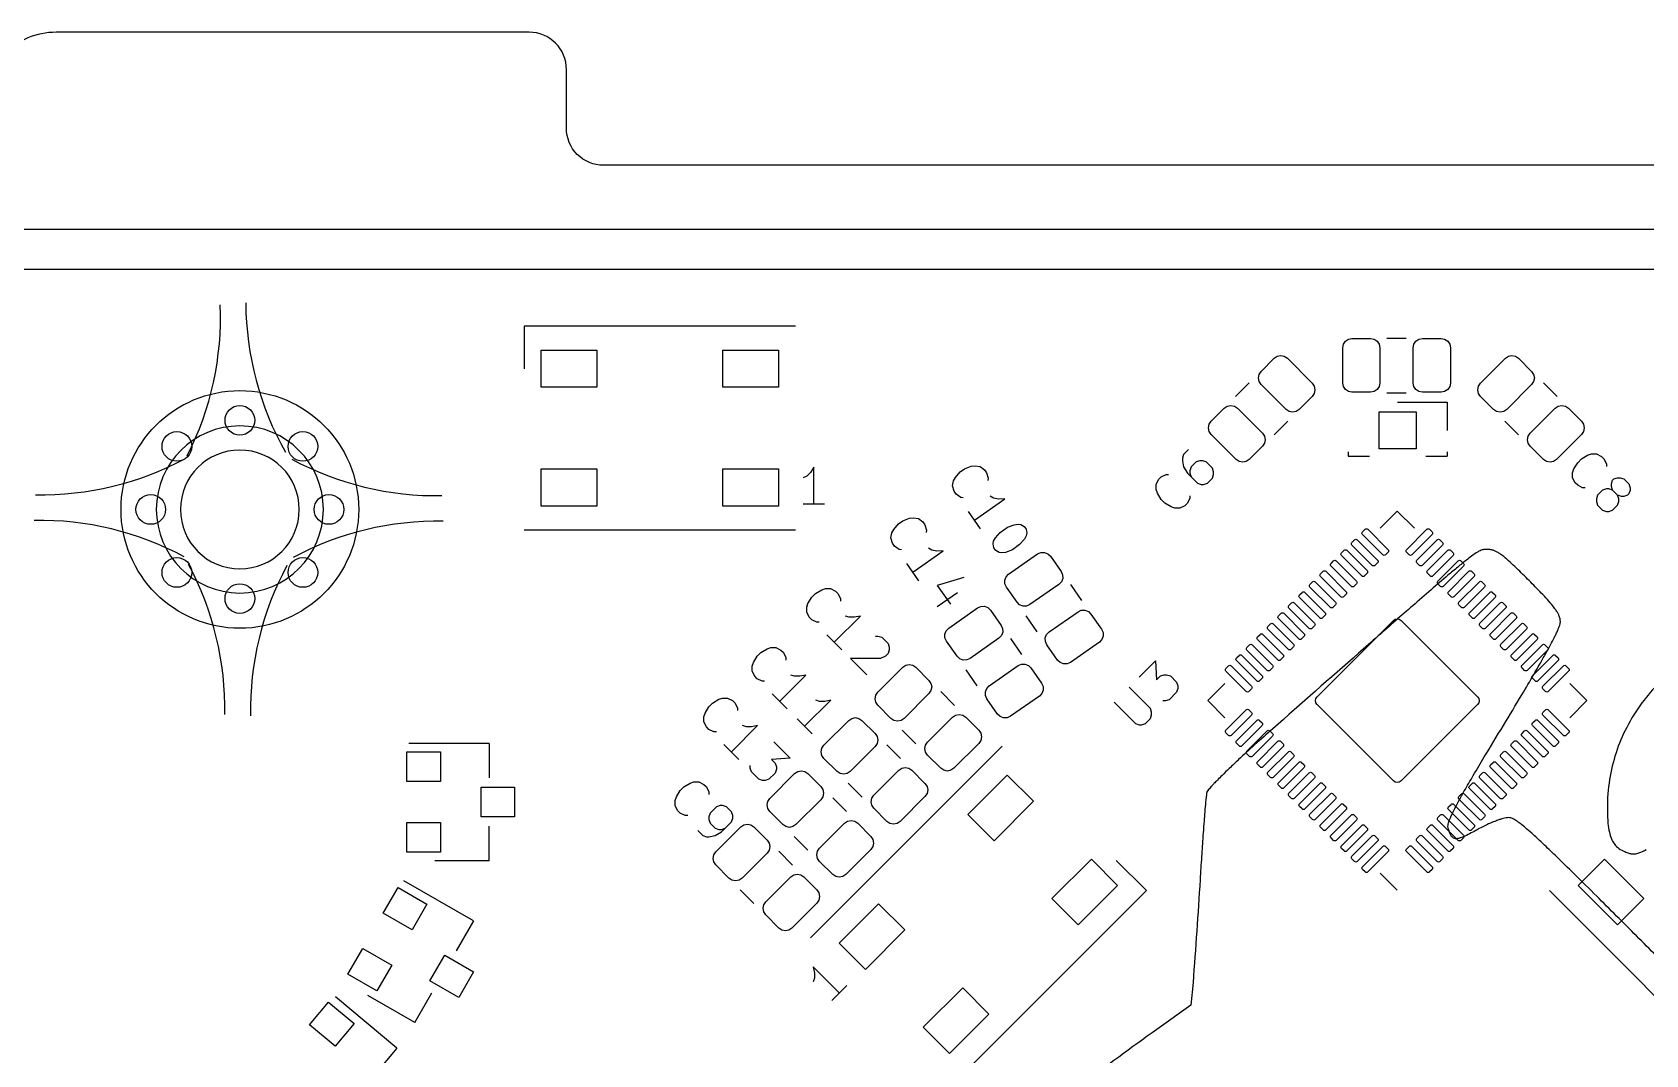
# Model space of a CAD drawing. Header units: millimetres. Extents: x -1 to 306, y -100 to 5.
# Drawn here: x 115.65 to 159.11, y -22.71 to 4.82 of the extents above; entities that cross this region are included whole.
import ezdxf

# ---------------------------------------------------------------- set-up
doc = ezdxf.new("R2010")
doc.units = ezdxf.units.MM
doc.header["$MEASUREMENT"] = 0
for name, color, linetype, lineweight in [('PCB', 5, 'Continuous', 25), ('Quasar', 2, 'Continuous', 25), ('Top Plate', 3, 'Continuous', 25)]:
    doc.layers.add(name, color=color, linetype=linetype, lineweight=lineweight)

msp = doc.modelspace()

# ---------------------------------------------------------------- linework, layer by layer
msp.add_lwpolyline([(218.397, 0.529), (193.603, 0.529, -0.414214), (191.603, 2.529), (191.603, 2.825, 0.414214), (189.603, 4.825), (180.4, 4.825, 0.414214), (179.4, 3.825), (179.4, 2.243, -0.414214), (178.4, 1.243), (131.039, 1.243, -0.414214), (130.039, 2.243), (130.039, 3.825, 0.414214), (129.039, 4.825), (116.297, 4.825, 0.414214), (114.297, 2.825)], format="xyb")
at = {"flags": 128}
msp.add_lwpolyline([(118.995, -8.025, 1), (123.495, -8.025, 1)], format="xyb", close=True, dxfattribs=at)
at = {"layer": 'PCB', "flags": 128}
for points in [[(301.628, -1.564), (25.799, -1.564)], [(136.205, -3.085), (128.905, -3.085)], [(128.905, -3.085), (128.905, -4.235)], [(150.945, -3.67), (150.964, -3.574), (151.018, -3.493), (151.099, -3.439), (151.195, -3.42), (151.695, -3.42), (151.791, -3.439), (151.872, -3.493), (151.926, -3.574), (151.945, -3.67), (151.945, -4.62), (151.926, -4.716), (151.872, -4.797), (151.791, -4.851), (151.695, -4.87), (151.195, -4.87), (151.099, -4.851), (151.018, -4.797), (150.964, -4.716), (150.945, -4.62), (150.945, -3.67)], [(152.134, -3.41), (152.656, -3.41)], [(152.845, -3.67), (152.864, -3.574), (152.918, -3.493), (152.999, -3.439), (153.095, -3.42), (153.595, -3.42), (153.691, -3.439), (153.772, -3.493), (153.826, -3.574), (153.845, -3.67), (153.845, -4.62), (153.826, -4.716), (153.772, -4.797), (153.691, -4.851), (153.595, -4.87), (153.095, -4.87), (152.999, -4.851), (152.918, -4.797), (152.864, -4.716), (152.845, -4.62), (152.845, -3.67)], [(130.855, -3.735), (130.855, -4.735), (129.355, -4.735), (129.355, -3.735), (130.855, -3.735)], [(135.755, -3.735), (135.755, -4.735), (134.255, -4.735), (134.255, -3.735), (135.755, -3.735)], [(150.126, -4.626), (150.18, -4.707), (150.199, -4.802), (150.18, -4.898), (150.126, -4.979), (149.773, -5.333), (149.692, -5.387), (149.596, -5.406), (149.5, -5.387), (149.419, -5.333), (148.747, -4.661), (148.693, -4.58), (148.674, -4.484), (148.693, -4.388), (148.747, -4.307), (149.101, -3.954), (149.182, -3.9), (149.278, -3.881), (149.373, -3.9), (149.454, -3.954), (150.126, -4.626)], [(155.326, -3.954), (155.407, -3.9), (155.502, -3.881), (155.598, -3.9), (155.679, -3.954), (156.033, -4.307), (156.087, -4.388), (156.106, -4.484), (156.087, -4.58), (156.033, -4.661), (155.361, -5.333), (155.28, -5.387), (155.184, -5.406), (155.088, -5.387), (155.007, -5.333), (154.654, -4.979), (154.6, -4.898), (154.581, -4.802), (154.6, -4.707), (154.654, -4.626), (155.326, -3.954)], [(148.43, -4.611), (148.061, -4.98)], [(156.35, -4.611), (156.719, -4.98)], [(152.134, -4.88), (152.656, -4.88)], [(152.425, -5.135), (153.755, -5.135)], [(153.755, -5.135), (153.755, -5.895)], [(148.783, -5.969), (148.837, -6.05), (148.856, -6.146), (148.837, -6.242), (148.783, -6.323), (148.429, -6.676), (148.348, -6.73), (148.252, -6.749), (148.157, -6.73), (148.076, -6.676), (147.404, -6.004), (147.35, -5.923), (147.331, -5.828), (147.35, -5.732), (147.404, -5.651), (147.757, -5.297), (147.838, -5.243), (147.934, -5.224), (148.03, -5.243), (148.111, -5.297), (148.783, -5.969)], [(151.925, -6.395), (151.925, -5.395), (152.925, -5.395), (152.925, -6.395), (151.925, -6.395)], [(156.669, -5.297), (156.75, -5.243), (156.846, -5.224), (156.942, -5.243), (157.023, -5.297), (157.376, -5.651), (157.43, -5.732), (157.449, -5.828), (157.43, -5.923), (157.376, -6.004), (156.704, -6.676), (156.623, -6.73), (156.528, -6.749), (156.432, -6.73), (156.351, -6.676), (155.997, -6.323), (155.943, -6.242), (155.924, -6.146), (155.943, -6.05), (155.997, -5.969), (156.669, -5.297)], [(149.469, -5.65), (149.1, -6.019)], [(155.311, -5.65), (155.68, -6.019)], [(146.796, -6.41), (146.661, -6.544), (146.628, -6.645), (146.628, -6.713), (146.661, -6.881), (146.762, -7.049), (147.032, -7.319), (147.133, -7.352), (147.2, -7.352), (147.301, -7.319), (147.436, -7.184), (147.469, -7.083), (147.469, -7.016), (147.436, -6.915), (147.267, -6.746), (147.166, -6.713), (147.099, -6.713), (146.998, -6.746), (146.863, -6.881), (146.83, -6.982), (146.83, -7.049), (146.863, -7.15)], [(151.095, -6.47), (151.095, -6.59)], [(153.755, -6.47), (153.755, -6.59)], [(130.855, -6.935), (130.855, -7.935), (129.355, -7.935), (129.355, -6.935), (130.855, -6.935)], [(135.755, -6.935), (135.755, -7.935), (134.255, -7.935), (134.255, -6.935), (135.755, -6.935)], [(136.705, -7.887), (136.705, -6.887), (136.61, -7.03), (136.515, -7.125), (136.419, -7.173)], [(140.724, -7.713), (140.657, -7.702), (140.536, -7.612), (140.482, -7.534), (140.439, -7.389), (140.462, -7.257), (140.513, -7.163), (140.642, -7.015), (140.759, -6.933), (140.942, -6.863), (141.047, -6.847), (141.18, -6.871), (141.301, -6.96), (141.356, -7.038), (141.399, -7.183), (141.387, -7.249)], [(151.095, -6.59), (151.665, -6.59)], [(153.185, -6.59), (153.755, -6.59)], [(157.475, -7.44), (157.407, -7.44), (157.273, -7.372), (157.205, -7.305), (157.138, -7.17), (157.138, -7.036), (157.172, -6.935), (157.273, -6.766), (157.374, -6.665), (157.542, -6.564), (157.643, -6.531), (157.778, -6.531), (157.912, -6.598), (157.98, -6.665), (158.047, -6.8), (158.047, -6.867)], [(146.83, -7.655), (146.83, -7.723), (146.762, -7.857), (146.695, -7.925), (146.56, -7.992), (146.426, -7.992), (146.325, -7.958), (146.156, -7.857), (146.055, -7.756), (145.954, -7.588), (145.921, -7.487), (145.921, -7.352), (145.988, -7.218), (146.055, -7.15), (146.19, -7.083), (146.257, -7.083)], [(158.215, -7.507), (158.182, -7.406), (158.182, -7.339), (158.215, -7.238), (158.249, -7.204), (158.35, -7.17), (158.417, -7.17), (158.518, -7.204), (158.653, -7.339), (158.687, -7.44), (158.687, -7.507), (158.653, -7.608), (158.619, -7.642), (158.518, -7.675), (158.451, -7.675), (158.35, -7.642), (158.215, -7.507), (158.114, -7.473), (158.047, -7.473), (157.946, -7.507), (157.811, -7.642), (157.778, -7.743), (157.778, -7.81), (157.811, -7.911), (157.946, -8.046), (158.047, -8.079), (158.114, -8.079), (158.215, -8.046), (158.35, -7.911), (158.384, -7.81), (158.384, -7.743), (158.35, -7.642)], [(141.028, -8.314), (141.847, -7.74), (141.676, -7.744), (141.543, -7.721), (141.449, -7.67)], [(136.991, -7.887), (136.419, -7.887)], [(139.064, -9.113), (138.997, -9.102), (138.876, -9.012), (138.822, -8.934), (138.779, -8.789), (138.802, -8.657), (138.853, -8.563), (138.982, -8.415), (139.099, -8.333), (139.282, -8.263), (139.387, -8.247), (139.52, -8.271), (139.641, -8.36), (139.696, -8.438), (139.739, -8.583), (139.727, -8.649)], [(141.192, -8.548), (140.864, -8.08)], [(152.415, -8.068), (151.955, -8.528)], [(152.875, -8.528), (152.415, -8.068)], [(136.205, -8.585), (128.905, -8.585)], [(142.366, -8.482), (142.421, -8.56), (142.436, -8.665), (142.425, -8.731), (142.374, -8.825), (142.245, -8.973), (142.05, -9.11), (141.867, -9.18), (141.762, -9.196), (141.695, -9.184), (141.602, -9.133), (141.547, -9.055), (141.531, -8.95), (141.543, -8.883), (141.594, -8.79), (141.723, -8.642), (141.918, -8.505), (142.101, -8.435), (142.206, -8.419), (142.273, -8.431), (142.366, -8.482)], [(152.097, -9.249), (152.081, -9.26), (152.061, -9.264), (152.042, -9.26), (152.026, -9.249), (151.478, -8.701), (151.467, -8.685), (151.463, -8.666), (151.467, -8.646), (151.478, -8.63), (151.549, -8.56), (151.565, -8.549), (151.584, -8.545), (151.603, -8.549), (151.62, -8.56), (152.168, -9.108), (152.178, -9.124), (152.182, -9.143), (152.178, -9.162), (152.168, -9.178), (152.097, -9.249)], [(152.804, -9.249), (152.788, -9.26), (152.769, -9.264), (152.749, -9.26), (152.733, -9.249), (152.662, -9.178), (152.652, -9.162), (152.648, -9.143), (152.652, -9.124), (152.662, -9.108), (153.21, -8.56), (153.227, -8.549), (153.246, -8.545), (153.265, -8.549), (153.281, -8.56), (153.352, -8.63), (153.363, -8.646), (153.367, -8.666), (153.363, -8.685), (153.352, -8.701), (152.804, -9.249)], [(139.368, -9.714), (140.187, -9.14), (140.016, -9.144), (139.883, -9.121), (139.789, -9.07)], [(151.531, -9.815), (151.515, -9.826), (151.496, -9.829), (151.477, -9.826), (151.46, -9.815), (150.912, -9.267), (150.902, -9.25), (150.898, -9.231), (150.902, -9.212), (150.912, -9.196), (150.983, -9.125), (150.999, -9.114), (151.018, -9.111), (151.038, -9.114), (151.054, -9.125), (151.602, -9.673), (151.613, -9.689), (151.616, -9.709), (151.613, -9.728), (151.602, -9.744), (151.531, -9.815)], [(151.814, -9.532), (151.798, -9.543), (151.779, -9.546), (151.759, -9.543), (151.743, -9.532), (151.195, -8.984), (151.184, -8.968), (151.181, -8.948), (151.184, -8.929), (151.195, -8.913), (151.266, -8.842), (151.282, -8.832), (151.301, -8.828), (151.32, -8.832), (151.337, -8.842), (151.885, -9.39), (151.896, -9.407), (151.899, -9.426), (151.896, -9.445), (151.885, -9.461), (151.814, -9.532)], [(153.087, -9.532), (153.071, -9.543), (153.051, -9.546), (153.032, -9.543), (153.016, -9.532), (152.945, -9.461), (152.934, -9.445), (152.931, -9.426), (152.934, -9.407), (152.945, -9.39), (153.493, -8.842), (153.51, -8.832), (153.529, -8.828), (153.548, -8.832), (153.564, -8.842), (153.635, -8.913), (153.646, -8.929), (153.649, -8.948), (153.646, -8.968), (153.635, -8.984), (153.087, -9.532)], [(153.37, -9.815), (153.353, -9.826), (153.334, -9.829), (153.315, -9.826), (153.299, -9.815), (153.228, -9.744), (153.217, -9.728), (153.214, -9.709), (153.217, -9.689), (153.228, -9.673), (153.776, -9.125), (153.792, -9.114), (153.812, -9.111), (153.831, -9.114), (153.847, -9.125), (153.918, -9.196), (153.928, -9.212), (153.932, -9.231), (153.928, -9.25), (153.918, -9.267), (153.37, -9.815)], [(139.532, -9.948), (139.204, -9.48)], [(142.523, -10.587), (142.433, -10.626), (142.336, -10.628), (142.245, -10.593), (142.175, -10.526), (141.888, -10.116), (141.848, -10.027), (141.846, -9.929), (141.882, -9.838), (141.949, -9.768), (142.727, -9.223), (142.817, -9.184), (142.914, -9.182), (143.005, -9.217), (143.075, -9.284), (143.362, -9.694), (143.402, -9.783), (143.404, -9.881), (143.368, -9.972), (143.301, -10.042), (142.523, -10.587)], [(151.248, -10.098), (151.232, -10.108), (151.213, -10.112), (151.194, -10.108), (151.178, -10.098), (150.63, -9.55), (150.619, -9.533), (150.615, -9.514), (150.619, -9.495), (150.63, -9.479), (150.7, -9.408), (150.716, -9.397), (150.736, -9.393), (150.755, -9.397), (150.771, -9.408), (151.319, -9.956), (151.33, -9.972), (151.334, -9.991), (151.33, -10.011), (151.319, -10.027), (151.248, -10.098)], [(153.652, -10.098), (153.636, -10.108), (153.617, -10.112), (153.598, -10.108), (153.582, -10.098), (153.511, -10.027), (153.5, -10.011), (153.496, -9.991), (153.5, -9.972), (153.511, -9.956), (154.059, -9.408), (154.075, -9.397), (154.094, -9.393), (154.114, -9.397), (154.13, -9.408), (154.2, -9.479), (154.211, -9.495), (154.215, -9.514), (154.211, -9.533), (154.2, -9.55), (153.652, -10.098)], [(140.745, -9.854), (140.024, -10.069), (140.379, -10.576)], [(150.683, -10.663), (150.666, -10.674), (150.647, -10.678), (150.628, -10.674), (150.612, -10.663), (150.064, -10.115), (150.053, -10.099), (150.049, -10.08), (150.053, -10.061), (150.064, -10.044), (150.135, -9.974), (150.151, -9.963), (150.17, -9.959), (150.189, -9.963), (150.205, -9.974), (150.753, -10.522), (150.764, -10.538), (150.768, -10.557), (150.764, -10.576), (150.753, -10.592), (150.683, -10.663)], [(150.965, -10.38), (150.949, -10.391), (150.93, -10.395), (150.911, -10.391), (150.895, -10.38), (150.347, -9.832), (150.336, -9.816), (150.332, -9.797), (150.336, -9.778), (150.347, -9.762), (150.417, -9.691), (150.434, -9.68), (150.453, -9.676), (150.472, -9.68), (150.488, -9.691), (151.036, -10.239), (151.047, -10.255), (151.051, -10.274), (151.047, -10.293), (151.036, -10.31), (150.965, -10.38)], [(153.935, -10.38), (153.919, -10.391), (153.9, -10.395), (153.881, -10.391), (153.865, -10.38), (153.794, -10.31), (153.783, -10.293), (153.779, -10.274), (153.783, -10.255), (153.794, -10.239), (154.342, -9.691), (154.358, -9.68), (154.377, -9.676), (154.396, -9.68), (154.413, -9.691), (154.483, -9.762), (154.494, -9.778), (154.498, -9.797), (154.494, -9.816), (154.483, -9.832), (153.935, -10.38)], [(154.218, -10.663), (154.202, -10.674), (154.183, -10.678), (154.164, -10.674), (154.147, -10.663), (154.077, -10.592), (154.066, -10.576), (154.062, -10.557), (154.066, -10.538), (154.077, -10.522), (154.625, -9.974), (154.641, -9.963), (154.66, -9.959), (154.679, -9.963), (154.695, -9.974), (154.766, -10.044), (154.777, -10.061), (154.781, -10.08), (154.777, -10.099), (154.766, -10.115), (154.218, -10.663)], [(136.848, -11.063), (136.781, -11.063), (136.646, -10.996), (136.579, -10.928), (136.511, -10.794), (136.511, -10.659), (136.545, -10.558), (136.646, -10.39), (136.747, -10.289), (136.915, -10.188), (137.016, -10.154), (137.151, -10.154), (137.286, -10.221), (137.353, -10.289), (137.42, -10.423), (137.42, -10.491)], [(140.57, -10.268), (140.024, -10.65)], [(143.922, -10.476), (143.622, -10.048)], [(150.4, -10.946), (150.384, -10.957), (150.364, -10.961), (150.345, -10.957), (150.329, -10.946), (149.781, -10.398), (149.77, -10.382), (149.766, -10.363), (149.77, -10.344), (149.781, -10.327), (149.852, -10.257), (149.868, -10.246), (149.887, -10.242), (149.906, -10.246), (149.922, -10.257), (150.47, -10.805), (150.481, -10.821), (150.485, -10.84), (150.481, -10.859), (150.47, -10.875), (150.4, -10.946)], [(154.501, -10.946), (154.485, -10.957), (154.466, -10.961), (154.446, -10.957), (154.43, -10.946), (154.36, -10.875), (154.349, -10.859), (154.345, -10.84), (154.349, -10.821), (154.36, -10.805), (154.908, -10.257), (154.924, -10.246), (154.943, -10.242), (154.962, -10.246), (154.978, -10.257), (155.049, -10.327), (155.06, -10.344), (155.064, -10.363), (155.06, -10.382), (155.049, -10.398), (154.501, -10.946)], [(140.908, -12.039), (140.819, -12.078), (140.721, -12.08), (140.63, -12.045), (140.56, -11.977), (140.273, -11.568), (140.234, -11.479), (140.231, -11.381), (140.267, -11.29), (140.334, -11.22), (141.112, -10.675), (141.202, -10.635), (141.299, -10.633), (141.39, -10.669), (141.461, -10.736), (141.747, -11.146), (141.787, -11.235), (141.789, -11.333), (141.753, -11.423), (141.686, -11.494), (140.908, -12.039)], [(143.612, -12.143), (143.523, -12.183), (143.426, -12.185), (143.335, -12.149), (143.264, -12.082), (142.978, -11.672), (142.938, -11.583), (142.936, -11.486), (142.971, -11.395), (143.039, -11.324), (143.817, -10.779), (143.906, -10.74), (144.004, -10.738), (144.095, -10.773), (144.165, -10.841), (144.452, -11.25), (144.491, -11.34), (144.493, -11.437), (144.458, -11.528), (144.391, -11.599), (143.612, -12.143)], [(149.834, -11.512), (149.818, -11.523), (149.799, -11.526), (149.78, -11.523), (149.763, -11.512), (149.215, -10.964), (149.205, -10.948), (149.201, -10.928), (149.205, -10.909), (149.215, -10.893), (149.286, -10.822), (149.302, -10.811), (149.321, -10.808), (149.341, -10.811), (149.357, -10.822), (149.905, -11.37), (149.916, -11.387), (149.919, -11.406), (149.916, -11.425), (149.905, -11.441), (149.834, -11.512)], [(150.117, -11.229), (150.101, -11.24), (150.082, -11.244), (150.062, -11.24), (150.046, -11.229), (149.498, -10.681), (149.487, -10.665), (149.484, -10.646), (149.487, -10.626), (149.498, -10.61), (149.569, -10.539), (149.585, -10.529), (149.604, -10.525), (149.623, -10.529), (149.64, -10.539), (150.188, -11.087), (150.198, -11.104), (150.202, -11.123), (150.198, -11.142), (150.188, -11.158), (150.117, -11.229)], [(154.784, -11.229), (154.768, -11.24), (154.748, -11.244), (154.729, -11.24), (154.713, -11.229), (154.642, -11.158), (154.632, -11.142), (154.628, -11.123), (154.632, -11.104), (154.642, -11.087), (155.19, -10.539), (155.207, -10.529), (155.226, -10.525), (155.245, -10.529), (155.261, -10.539), (155.332, -10.61), (155.343, -10.626), (155.346, -10.646), (155.343, -10.665), (155.332, -10.681), (154.784, -11.229)], [(155.067, -11.512), (155.05, -11.523), (155.031, -11.526), (155.012, -11.523), (154.996, -11.512), (154.925, -11.441), (154.914, -11.425), (154.911, -11.406), (154.914, -11.387), (154.925, -11.37), (155.473, -10.822), (155.489, -10.811), (155.509, -10.808), (155.528, -10.811), (155.544, -10.822), (155.615, -10.893), (155.625, -10.909), (155.629, -10.928), (155.625, -10.948), (155.615, -10.964), (155.067, -11.512)], [(137.252, -11.602), (137.959, -10.895), (137.791, -10.928), (137.656, -10.928), (137.555, -10.895)], [(142.718, -11.319), (142.418, -10.891)], [(149.551, -11.795), (149.535, -11.805), (149.516, -11.809), (149.497, -11.805), (149.481, -11.795), (148.932, -11.247), (148.922, -11.23), (148.918, -11.211), (148.922, -11.192), (148.932, -11.176), (149.003, -11.105), (149.019, -11.094), (149.039, -11.091), (149.058, -11.094), (149.074, -11.105), (149.622, -11.653), (149.633, -11.669), (149.637, -11.689), (149.633, -11.708), (149.622, -11.724), (149.551, -11.795)], [(152.517, -15.334), (152.47, -15.366), (152.415, -15.377), (152.36, -15.366), (152.313, -15.334), (150.254, -13.275), (150.223, -13.229), (150.212, -13.173), (150.223, -13.118), (150.254, -13.072), (152.313, -11.013), (152.36, -10.981), (152.415, -10.97), (152.47, -10.981), (152.517, -11.013), (154.576, -13.072), (154.607, -13.118), (154.618, -13.173), (154.607, -13.229), (154.576, -13.275), (152.517, -15.334)], [(155.349, -11.795), (155.333, -11.805), (155.314, -11.809), (155.295, -11.805), (155.279, -11.795), (155.208, -11.724), (155.197, -11.708), (155.193, -11.689), (155.197, -11.669), (155.208, -11.653), (155.756, -11.105), (155.772, -11.094), (155.791, -11.091), (155.811, -11.094), (155.827, -11.105), (155.898, -11.176), (155.908, -11.192), (155.912, -11.211), (155.908, -11.23), (155.898, -11.247), (155.349, -11.795)], [(137.454, -11.804), (137.05, -11.4)], [(138.363, -11.433), (138.43, -11.433), (138.531, -11.467), (138.7, -11.635), (138.734, -11.736), (138.734, -11.804), (138.7, -11.905), (138.632, -11.972), (138.498, -12.039), (137.69, -12.039), (138.127, -12.477)], [(142.307, -11.927), (142.007, -11.499)], [(148.986, -12.36), (148.969, -12.371), (148.95, -12.375), (148.931, -12.371), (148.915, -12.36), (148.367, -11.812), (148.356, -11.796), (148.352, -11.777), (148.356, -11.758), (148.367, -11.742), (148.438, -11.671), (148.454, -11.66), (148.473, -11.656), (148.492, -11.66), (148.508, -11.671), (149.056, -12.219), (149.067, -12.235), (149.071, -12.254), (149.067, -12.273), (149.056, -12.29), (148.986, -12.36)], [(149.268, -12.077), (149.252, -12.088), (149.233, -12.092), (149.214, -12.088), (149.198, -12.077), (148.65, -11.529), (148.639, -11.513), (148.635, -11.494), (148.639, -11.475), (148.65, -11.459), (148.72, -11.388), (148.737, -11.377), (148.756, -11.373), (148.775, -11.377), (148.791, -11.388), (149.339, -11.936), (149.35, -11.952), (149.354, -11.971), (149.35, -11.99), (149.339, -12.007), (149.268, -12.077)], [(155.632, -12.077), (155.616, -12.088), (155.597, -12.092), (155.578, -12.088), (155.562, -12.077), (155.491, -12.007), (155.48, -11.99), (155.476, -11.971), (155.48, -11.952), (155.491, -11.936), (156.039, -11.388), (156.055, -11.377), (156.074, -11.373), (156.093, -11.377), (156.11, -11.388), (156.18, -11.459), (156.191, -11.475), (156.195, -11.494), (156.191, -11.513), (156.18, -11.529), (155.632, -12.077)], [(155.915, -12.36), (155.899, -12.371), (155.88, -12.375), (155.861, -12.371), (155.844, -12.36), (155.774, -12.29), (155.763, -12.273), (155.759, -12.254), (155.763, -12.235), (155.774, -12.219), (156.322, -11.671), (156.338, -11.66), (156.357, -11.656), (156.376, -11.66), (156.392, -11.671), (156.463, -11.742), (156.474, -11.758), (156.478, -11.777), (156.474, -11.796), (156.463, -11.812), (155.915, -12.36)], [(135.378, -12.653), (135.311, -12.653), (135.176, -12.586), (135.109, -12.518), (135.041, -12.384), (135.041, -12.249), (135.075, -12.148), (135.176, -11.98), (135.277, -11.879), (135.445, -11.778), (135.546, -11.744), (135.681, -11.744), (135.816, -11.811), (135.883, -11.879), (135.95, -12.013), (135.95, -12.081)], [(145.462, -12.543), (145.9, -12.105), (145.934, -12.61), (146.035, -12.509), (146.136, -12.476), (146.203, -12.476), (146.304, -12.509), (146.473, -12.678), (146.506, -12.779), (146.506, -12.846), (146.473, -12.947), (146.271, -13.149), (146.17, -13.183), (146.102, -13.183)], [(148.703, -12.643), (148.686, -12.654), (148.667, -12.658), (148.648, -12.654), (148.632, -12.643), (148.084, -12.095), (148.073, -12.079), (148.069, -12.06), (148.073, -12.041), (148.084, -12.024), (148.155, -11.954), (148.171, -11.943), (148.19, -11.939), (148.209, -11.943), (148.225, -11.954), (148.773, -12.502), (148.784, -12.518), (148.788, -12.537), (148.784, -12.556), (148.773, -12.572), (148.703, -12.643)], [(156.198, -12.643), (156.182, -12.654), (156.163, -12.658), (156.144, -12.654), (156.127, -12.643), (156.057, -12.572), (156.046, -12.556), (156.042, -12.537), (156.046, -12.518), (156.057, -12.502), (156.605, -11.954), (156.621, -11.943), (156.64, -11.939), (156.659, -11.943), (156.675, -11.954), (156.746, -12.024), (156.757, -12.041), (156.761, -12.06), (156.757, -12.079), (156.746, -12.095), (156.198, -12.643)], [(135.782, -13.192), (136.489, -12.485), (136.321, -12.518), (136.186, -12.518), (136.085, -12.485)], [(139.131, -13.653), (139.05, -13.707), (138.954, -13.726), (138.858, -13.707), (138.777, -13.653), (138.424, -13.299), (138.37, -13.218), (138.351, -13.122), (138.37, -13.027), (138.424, -12.946), (139.096, -12.274), (139.177, -12.22), (139.272, -12.201), (139.368, -12.22), (139.449, -12.274), (139.803, -12.627), (139.857, -12.708), (139.876, -12.804), (139.857, -12.9), (139.803, -12.981), (139.131, -13.653)], [(141.103, -12.771), (140.803, -12.343)], [(141.998, -13.595), (141.908, -13.635), (141.811, -13.637), (141.72, -13.601), (141.649, -13.534), (141.363, -13.124), (141.323, -13.035), (141.321, -12.937), (141.357, -12.847), (141.424, -12.776), (142.202, -12.231), (142.291, -12.192), (142.389, -12.19), (142.48, -12.225), (142.55, -12.293), (142.837, -12.702), (142.876, -12.791), (142.879, -12.889), (142.843, -12.98), (142.776, -13.05), (141.998, -13.595)], [(148.42, -12.926), (148.404, -12.937), (148.384, -12.941), (148.365, -12.937), (148.349, -12.926), (147.801, -12.378), (147.79, -12.362), (147.786, -12.343), (147.79, -12.323), (147.801, -12.307), (147.872, -12.237), (147.888, -12.226), (147.907, -12.222), (147.926, -12.226), (147.943, -12.237), (148.491, -12.785), (148.501, -12.801), (148.505, -12.82), (148.501, -12.839), (148.491, -12.855), (148.42, -12.926)], [(156.481, -12.926), (156.465, -12.937), (156.446, -12.941), (156.426, -12.937), (156.41, -12.926), (156.339, -12.855), (156.329, -12.839), (156.325, -12.82), (156.329, -12.801), (156.339, -12.785), (156.887, -12.237), (156.904, -12.226), (156.923, -12.222), (156.942, -12.226), (156.958, -12.237), (157.029, -12.307), (157.04, -12.323), (157.044, -12.343), (157.04, -12.362), (157.029, -12.378), (156.481, -12.926)], [(135.984, -13.394), (135.58, -12.99)], [(140.489, -13.3), (140.12, -12.931)], [(144.789, -13.217), (145.361, -13.789), (145.462, -13.823), (145.53, -13.823), (145.631, -13.789), (145.766, -13.654), (145.799, -13.553), (145.799, -13.486), (145.766, -13.385), (145.193, -12.812)], [(147.31, -13.173), (147.769, -12.714)], [(157.061, -12.714), (157.52, -13.173)], [(134.078, -14.013), (134.011, -14.013), (133.876, -13.946), (133.809, -13.878), (133.741, -13.744), (133.741, -13.609), (133.775, -13.508), (133.876, -13.34), (133.977, -13.239), (134.145, -13.138), (134.246, -13.104), (134.381, -13.104), (134.516, -13.171), (134.583, -13.239), (134.65, -13.373), (134.65, -13.441)], [(136.455, -13.865), (137.162, -13.158), (136.994, -13.192), (136.859, -13.192), (136.758, -13.158)], [(147.769, -13.633), (147.31, -13.173)], [(147.943, -14.11), (147.926, -14.121), (147.907, -14.125), (147.888, -14.121), (147.872, -14.11), (147.801, -14.04), (147.79, -14.023), (147.786, -14.004), (147.79, -13.985), (147.801, -13.969), (148.349, -13.421), (148.365, -13.41), (148.384, -13.406), (148.404, -13.41), (148.42, -13.421), (148.491, -13.492), (148.501, -13.508), (148.505, -13.527), (148.501, -13.546), (148.491, -13.562), (147.943, -14.11)], [(156.958, -14.11), (156.942, -14.121), (156.923, -14.125), (156.904, -14.121), (156.887, -14.11), (156.339, -13.562), (156.329, -13.546), (156.325, -13.527), (156.329, -13.508), (156.339, -13.492), (156.41, -13.421), (156.426, -13.41), (156.446, -13.406), (156.465, -13.41), (156.481, -13.421), (157.029, -13.969), (157.04, -13.985), (157.044, -14.004), (157.04, -14.023), (157.029, -14.04), (156.958, -14.11)], [(157.52, -13.173), (157.061, -13.633)], [(134.482, -14.552), (135.189, -13.845), (135.021, -13.878), (134.886, -13.878), (134.785, -13.845)], [(136.657, -14.067), (136.253, -13.663)], [(137.681, -15.083), (137.6, -15.137), (137.504, -15.156), (137.408, -15.137), (137.327, -15.083), (136.974, -14.729), (136.92, -14.648), (136.901, -14.552), (136.92, -14.457), (136.974, -14.376), (137.646, -13.704), (137.727, -13.65), (137.822, -13.631), (137.918, -13.65), (137.999, -13.704), (138.353, -14.057), (138.407, -14.138), (138.426, -14.234), (138.407, -14.33), (138.353, -14.411), (137.681, -15.083)], [(140.474, -14.996), (140.393, -15.05), (140.298, -15.069), (140.202, -15.05), (140.121, -14.996), (139.767, -14.643), (139.713, -14.562), (139.694, -14.466), (139.713, -14.37), (139.767, -14.289), (140.439, -13.617), (140.52, -13.563), (140.616, -13.544), (140.712, -13.563), (140.793, -13.617), (141.146, -13.971), (141.2, -14.052), (141.219, -14.148), (141.2, -14.243), (141.146, -14.324), (140.474, -14.996)], [(148.225, -14.393), (148.209, -14.404), (148.19, -14.408), (148.171, -14.404), (148.155, -14.393), (148.084, -14.322), (148.073, -14.306), (148.069, -14.287), (148.073, -14.268), (148.084, -14.252), (148.632, -13.704), (148.648, -13.693), (148.667, -13.689), (148.686, -13.693), (148.703, -13.704), (148.773, -13.774), (148.784, -13.791), (148.788, -13.81), (148.784, -13.829), (148.773, -13.845), (148.225, -14.393)], [(156.675, -14.393), (156.659, -14.404), (156.64, -14.408), (156.621, -14.404), (156.605, -14.393), (156.057, -13.845), (156.046, -13.829), (156.042, -13.81), (156.046, -13.791), (156.057, -13.774), (156.127, -13.704), (156.144, -13.693), (156.163, -13.689), (156.182, -13.693), (156.198, -13.704), (156.746, -14.252), (156.757, -14.268), (156.761, -14.287), (156.757, -14.306), (156.746, -14.322), (156.675, -14.393)], [(127.955, -14.325), (125.795, -14.325)], [(127.955, -14.325), (127.955, -15.255)], [(135.627, -14.282), (136.065, -14.72), (135.559, -14.754), (135.66, -14.855), (135.694, -14.956), (135.694, -15.023), (135.66, -15.124), (135.492, -15.292), (135.391, -15.326), (135.324, -15.326), (135.223, -15.292), (135.021, -15.09), (134.987, -14.989), (134.987, -14.922)], [(139.45, -14.339), (139.081, -13.97)], [(148.508, -14.676), (148.492, -14.687), (148.473, -14.691), (148.454, -14.687), (148.438, -14.676), (148.367, -14.605), (148.356, -14.589), (148.352, -14.57), (148.356, -14.551), (148.367, -14.535), (148.915, -13.987), (148.931, -13.976), (148.95, -13.972), (148.969, -13.976), (148.986, -13.987), (149.056, -14.057), (149.067, -14.074), (149.071, -14.093), (149.067, -14.112), (149.056, -14.128), (148.508, -14.676)], [(148.791, -14.959), (148.775, -14.97), (148.756, -14.974), (148.737, -14.97), (148.72, -14.959), (148.65, -14.888), (148.639, -14.872), (148.635, -14.853), (148.639, -14.834), (148.65, -14.817), (149.198, -14.269), (149.214, -14.259), (149.233, -14.255), (149.252, -14.259), (149.268, -14.269), (149.339, -14.34), (149.35, -14.356), (149.354, -14.376), (149.35, -14.395), (149.339, -14.411), (148.791, -14.959)], [(156.11, -14.959), (156.093, -14.97), (156.074, -14.974), (156.055, -14.97), (156.039, -14.959), (155.491, -14.411), (155.48, -14.395), (155.476, -14.376), (155.48, -14.356), (155.491, -14.34), (155.562, -14.269), (155.578, -14.259), (155.597, -14.255), (155.616, -14.259), (155.632, -14.269), (156.18, -14.817), (156.191, -14.834), (156.195, -14.853), (156.191, -14.872), (156.18, -14.888), (156.11, -14.959)], [(156.392, -14.676), (156.376, -14.687), (156.357, -14.691), (156.338, -14.687), (156.322, -14.676), (155.774, -14.128), (155.763, -14.112), (155.759, -14.093), (155.763, -14.074), (155.774, -14.057), (155.844, -13.987), (155.861, -13.976), (155.88, -13.972), (155.899, -13.976), (155.915, -13.987), (156.463, -14.535), (156.474, -14.551), (156.478, -14.57), (156.474, -14.589), (156.463, -14.605), (156.392, -14.676)], [(125.745, -15.355), (125.745, -14.555), (126.645, -14.555), (126.645, -15.355), (125.745, -15.355)], [(134.684, -14.754), (134.28, -14.35)], [(136.61, -19.561), (141.771, -14.4)], [(139.039, -14.73), (138.67, -14.361)], [(149.074, -15.242), (149.058, -15.253), (149.039, -15.256), (149.019, -15.253), (149.003, -15.242), (148.932, -15.171), (148.922, -15.155), (148.918, -15.136), (148.922, -15.117), (148.932, -15.1), (149.481, -14.552), (149.497, -14.541), (149.516, -14.538), (149.535, -14.541), (149.551, -14.552), (149.622, -14.623), (149.633, -14.639), (149.637, -14.658), (149.633, -14.677), (149.622, -14.694), (149.074, -15.242)], [(155.827, -15.242), (155.811, -15.253), (155.791, -15.256), (155.772, -15.253), (155.756, -15.242), (155.208, -14.694), (155.197, -14.677), (155.193, -14.658), (155.197, -14.639), (155.208, -14.623), (155.279, -14.552), (155.295, -14.541), (155.314, -14.538), (155.333, -14.541), (155.349, -14.552), (155.898, -15.1), (155.908, -15.117), (155.912, -15.136), (155.908, -15.155), (155.898, -15.171), (155.827, -15.242)], [(136.221, -16.513), (136.14, -16.567), (136.044, -16.586), (135.948, -16.567), (135.867, -16.513), (135.514, -16.159), (135.46, -16.078), (135.441, -15.982), (135.46, -15.887), (135.514, -15.806), (136.186, -15.134), (136.267, -15.08), (136.362, -15.061), (136.458, -15.08), (136.539, -15.134), (136.893, -15.487), (136.947, -15.568), (136.966, -15.664), (136.947, -15.76), (136.893, -15.841), (136.221, -16.513)], [(139.024, -16.426), (138.943, -16.48), (138.848, -16.499), (138.752, -16.48), (138.671, -16.426), (138.317, -16.073), (138.263, -15.992), (138.244, -15.896), (138.263, -15.8), (138.317, -15.719), (138.989, -15.047), (139.07, -14.993), (139.166, -14.974), (139.262, -14.993), (139.343, -15.047), (139.696, -15.401), (139.75, -15.482), (139.769, -15.578), (139.75, -15.673), (139.696, -15.754), (139.024, -16.426)], [(141.559, -16.945), (140.852, -16.238), (141.913, -15.177), (142.62, -15.884), (141.559, -16.945)], [(149.357, -15.525), (149.341, -15.535), (149.321, -15.539), (149.302, -15.535), (149.286, -15.525), (149.215, -15.454), (149.205, -15.438), (149.201, -15.419), (149.205, -15.399), (149.215, -15.383), (149.763, -14.835), (149.78, -14.824), (149.799, -14.82), (149.818, -14.824), (149.834, -14.835), (149.905, -14.906), (149.916, -14.922), (149.919, -14.941), (149.916, -14.96), (149.905, -14.977), (149.357, -15.525)], [(149.64, -15.807), (149.623, -15.818), (149.604, -15.822), (149.585, -15.818), (149.569, -15.807), (149.498, -15.737), (149.487, -15.72), (149.484, -15.701), (149.487, -15.682), (149.498, -15.666), (150.046, -15.118), (150.062, -15.107), (150.082, -15.103), (150.101, -15.107), (150.117, -15.118), (150.188, -15.189), (150.198, -15.205), (150.202, -15.224), (150.198, -15.243), (150.188, -15.259), (149.64, -15.807)], [(155.261, -15.807), (155.245, -15.818), (155.226, -15.822), (155.207, -15.818), (155.19, -15.807), (154.642, -15.259), (154.632, -15.243), (154.628, -15.224), (154.632, -15.205), (154.642, -15.189), (154.713, -15.118), (154.729, -15.107), (154.748, -15.103), (154.768, -15.107), (154.784, -15.118), (155.332, -15.666), (155.343, -15.682), (155.346, -15.701), (155.343, -15.72), (155.332, -15.737), (155.261, -15.807)], [(155.544, -15.525), (155.528, -15.535), (155.509, -15.539), (155.489, -15.535), (155.473, -15.525), (154.925, -14.977), (154.914, -14.96), (154.911, -14.941), (154.914, -14.922), (154.925, -14.906), (154.996, -14.835), (155.012, -14.824), (155.031, -14.82), (155.05, -14.824), (155.067, -14.835), (155.615, -15.383), (155.625, -15.399), (155.629, -15.419), (155.625, -15.438), (155.615, -15.454), (155.544, -15.525)], [(127.745, -16.305), (127.745, -15.505), (128.645, -15.505), (128.645, -16.305), (127.745, -16.305)], [(133.305, -16.27), (133.237, -16.27), (133.103, -16.202), (133.035, -16.135), (132.968, -16), (132.968, -15.866), (133.002, -15.765), (133.103, -15.596), (133.204, -15.495), (133.372, -15.394), (133.473, -15.361), (133.608, -15.361), (133.742, -15.428), (133.81, -15.495), (133.877, -15.63), (133.877, -15.697)], [(138, -15.769), (137.631, -15.4)], [(149.922, -16.09), (149.906, -16.101), (149.887, -16.105), (149.868, -16.101), (149.852, -16.09), (149.781, -16.02), (149.77, -16.003), (149.766, -15.984), (149.77, -15.965), (149.781, -15.949), (150.329, -15.401), (150.345, -15.39), (150.364, -15.386), (150.384, -15.39), (150.4, -15.401), (150.47, -15.472), (150.481, -15.488), (150.485, -15.507), (150.481, -15.526), (150.47, -15.542), (149.922, -16.09)], [(154.978, -16.09), (154.962, -16.101), (154.943, -16.105), (154.924, -16.101), (154.908, -16.09), (154.36, -15.542), (154.349, -15.526), (154.345, -15.507), (154.349, -15.488), (154.36, -15.472), (154.43, -15.401), (154.446, -15.39), (154.466, -15.386), (154.485, -15.39), (154.501, -15.401), (155.049, -15.949), (155.06, -15.965), (155.064, -15.984), (155.06, -16.003), (155.049, -16.02), (154.978, -16.09)], [(133.574, -16.674), (133.709, -16.808), (133.81, -16.842), (133.877, -16.842), (134.045, -16.808), (134.214, -16.707), (134.483, -16.438), (134.517, -16.337), (134.517, -16.27), (134.483, -16.169), (134.348, -16.034), (134.247, -16), (134.18, -16), (134.079, -16.034), (133.911, -16.202), (133.877, -16.303), (133.877, -16.371), (133.911, -16.472), (134.045, -16.606), (134.146, -16.64), (134.214, -16.64), (134.315, -16.606)], [(137.579, -16.16), (137.21, -15.791)], [(150.205, -16.373), (150.189, -16.384), (150.17, -16.388), (150.151, -16.384), (150.135, -16.373), (150.064, -16.302), (150.053, -16.286), (150.049, -16.267), (150.053, -16.248), (150.064, -16.232), (150.612, -15.684), (150.628, -15.673), (150.647, -15.669), (150.666, -15.673), (150.683, -15.684), (150.753, -15.754), (150.764, -15.771), (150.768, -15.79), (150.764, -15.809), (150.753, -15.825), (150.205, -16.373)], [(150.488, -16.656), (150.472, -16.667), (150.453, -16.671), (150.434, -16.667), (150.417, -16.656), (150.347, -16.585), (150.336, -16.569), (150.332, -16.55), (150.336, -16.531), (150.347, -16.515), (150.895, -15.967), (150.911, -15.956), (150.93, -15.952), (150.949, -15.956), (150.965, -15.967), (151.036, -16.037), (151.047, -16.053), (151.051, -16.073), (151.047, -16.092), (151.036, -16.108), (150.488, -16.656)], [(154.413, -16.656), (154.396, -16.667), (154.377, -16.671), (154.358, -16.667), (154.342, -16.656), (153.794, -16.108), (153.783, -16.092), (153.779, -16.073), (153.783, -16.053), (153.794, -16.037), (153.865, -15.967), (153.881, -15.956), (153.9, -15.952), (153.919, -15.956), (153.935, -15.967), (154.483, -16.515), (154.494, -16.531), (154.498, -16.55), (154.494, -16.569), (154.483, -16.585), (154.413, -16.656)], [(154.695, -16.373), (154.679, -16.384), (154.66, -16.388), (154.641, -16.384), (154.625, -16.373), (154.077, -15.825), (154.066, -15.809), (154.062, -15.79), (154.066, -15.771), (154.077, -15.754), (154.147, -15.684), (154.164, -15.673), (154.183, -15.669), (154.202, -15.673), (154.218, -15.684), (154.766, -16.232), (154.777, -16.248), (154.781, -16.267), (154.777, -16.286), (154.766, -16.302), (154.695, -16.373)], [(125.745, -17.255), (125.745, -16.455), (126.645, -16.455), (126.645, -17.255), (125.745, -17.255)], [(134.771, -17.953), (134.69, -18.007), (134.594, -18.026), (134.498, -18.007), (134.417, -17.953), (134.064, -17.599), (134.01, -17.518), (133.991, -17.422), (134.01, -17.327), (134.064, -17.246), (134.736, -16.574), (134.817, -16.52), (134.912, -16.501), (135.008, -16.52), (135.089, -16.574), (135.443, -16.927), (135.497, -17.008), (135.516, -17.104), (135.497, -17.2), (135.443, -17.281), (134.771, -17.953)], [(137.564, -17.856), (137.483, -17.91), (137.388, -17.929), (137.292, -17.91), (137.211, -17.856), (136.857, -17.503), (136.803, -17.422), (136.784, -17.326), (136.803, -17.23), (136.857, -17.149), (137.529, -16.477), (137.61, -16.423), (137.706, -16.404), (137.802, -16.423), (137.883, -16.477), (138.236, -16.831), (138.29, -16.912), (138.309, -17.008), (138.29, -17.103), (138.236, -17.184), (137.564, -17.856)], [(150.771, -16.939), (150.755, -16.95), (150.736, -16.953), (150.716, -16.95), (150.7, -16.939), (150.63, -16.868), (150.619, -16.852), (150.615, -16.833), (150.619, -16.814), (150.63, -16.797), (151.178, -16.249), (151.194, -16.239), (151.213, -16.235), (151.232, -16.239), (151.248, -16.249), (151.319, -16.32), (151.33, -16.336), (151.334, -16.355), (151.33, -16.375), (151.319, -16.391), (150.771, -16.939)], [(154.13, -16.939), (154.114, -16.95), (154.094, -16.953), (154.075, -16.95), (154.059, -16.939), (153.511, -16.391), (153.5, -16.375), (153.496, -16.355), (153.5, -16.336), (153.511, -16.32), (153.582, -16.249), (153.598, -16.239), (153.617, -16.235), (153.636, -16.239), (153.652, -16.249), (154.2, -16.797), (154.211, -16.814), (154.215, -16.833), (154.211, -16.852), (154.2, -16.868), (154.13, -16.939)], [(127.955, -17.485), (127.955, -16.555)], [(136.54, -17.199), (136.171, -16.83)], [(151.054, -17.222), (151.038, -17.232), (151.018, -17.236), (150.999, -17.232), (150.983, -17.222), (150.912, -17.151), (150.902, -17.135), (150.898, -17.116), (150.902, -17.096), (150.912, -17.08), (151.46, -16.532), (151.477, -16.521), (151.496, -16.518), (151.515, -16.521), (151.531, -16.532), (151.602, -16.603), (151.613, -16.619), (151.616, -16.638), (151.613, -16.657), (151.602, -16.674), (151.054, -17.222)], [(151.337, -17.504), (151.32, -17.515), (151.301, -17.519), (151.282, -17.515), (151.266, -17.504), (151.195, -17.434), (151.184, -17.418), (151.181, -17.398), (151.184, -17.379), (151.195, -17.363), (151.743, -16.815), (151.759, -16.804), (151.779, -16.8), (151.798, -16.804), (151.814, -16.815), (151.885, -16.886), (151.896, -16.902), (151.899, -16.921), (151.896, -16.94), (151.885, -16.956), (151.337, -17.504)], [(153.564, -17.504), (153.548, -17.515), (153.529, -17.519), (153.51, -17.515), (153.493, -17.504), (152.945, -16.956), (152.934, -16.94), (152.931, -16.921), (152.934, -16.902), (152.945, -16.886), (153.016, -16.815), (153.032, -16.804), (153.051, -16.8), (153.071, -16.804), (153.087, -16.815), (153.635, -17.363), (153.646, -17.379), (153.649, -17.398), (153.646, -17.418), (153.635, -17.434), (153.564, -17.504)], [(153.847, -17.222), (153.831, -17.232), (153.812, -17.236), (153.792, -17.232), (153.776, -17.222), (153.228, -16.674), (153.217, -16.657), (153.214, -16.638), (153.217, -16.619), (153.228, -16.603), (153.299, -16.532), (153.315, -16.521), (153.334, -16.518), (153.353, -16.521), (153.37, -16.532), (153.918, -17.08), (153.928, -17.096), (153.932, -17.116), (153.928, -17.135), (153.918, -17.151), (153.847, -17.222)], [(136.129, -17.6), (135.76, -17.231)], [(151.62, -17.787), (151.603, -17.798), (151.584, -17.802), (151.565, -17.798), (151.549, -17.787), (151.478, -17.717), (151.467, -17.7), (151.463, -17.681), (151.467, -17.662), (151.478, -17.646), (152.026, -17.098), (152.042, -17.087), (152.061, -17.083), (152.081, -17.087), (152.097, -17.098), (152.168, -17.169), (152.178, -17.185), (152.182, -17.204), (152.178, -17.223), (152.168, -17.239), (151.62, -17.787)], [(153.281, -17.787), (153.265, -17.798), (153.246, -17.802), (153.227, -17.798), (153.21, -17.787), (152.662, -17.239), (152.652, -17.223), (152.648, -17.204), (152.652, -17.185), (152.662, -17.169), (152.733, -17.098), (152.749, -17.087), (152.769, -17.083), (152.788, -17.087), (152.804, -17.098), (153.352, -17.646), (153.363, -17.662), (153.367, -17.681), (153.363, -17.7), (153.352, -17.717), (153.281, -17.787)], [(127.955, -17.485), (126.495, -17.485)], [(143.822, -19.208), (143.115, -18.501), (144.176, -17.44), (144.883, -18.147), (143.822, -19.208)], [(145.66, -18.289), (144.847, -17.475)], [(159.055, -18.501), (158.348, -19.208), (157.287, -18.147), (157.994, -17.44), (159.055, -18.501)], [(125.104, -18.894), (125.504, -18.201), (126.284, -18.651), (125.884, -19.344), (125.104, -18.894)], [(127.533, -19.107), (125.663, -18.027)], [(136.114, -19.296), (136.033, -19.35), (135.938, -19.369), (135.842, -19.35), (135.761, -19.296), (135.407, -18.943), (135.353, -18.862), (135.334, -18.766), (135.353, -18.67), (135.407, -18.589), (136.079, -17.917), (136.16, -17.863), (136.256, -17.844), (136.352, -17.863), (136.433, -17.917), (136.786, -18.271), (136.84, -18.352), (136.859, -18.448), (136.84, -18.543), (136.786, -18.624), (136.114, -19.296)], [(151.955, -17.819), (152.415, -18.279)], [(135.09, -18.639), (134.721, -18.27)], [(138.094, -20.41), (137.387, -19.703), (138.448, -18.642), (139.155, -19.349), (138.094, -20.41)], [(140.499, -23.45), (145.66, -18.289)], [(161.671, -23.45), (156.51, -18.289)], [(127.533, -19.107), (127.068, -19.912)], [(124.154, -20.539), (124.554, -19.846), (125.334, -20.296), (124.934, -20.989), (124.154, -20.539)], [(126.361, -20.716), (126.761, -20.024), (127.541, -20.474), (127.141, -21.166), (126.361, -20.716)], [(137.389, -21.048), (136.682, -20.341), (136.716, -20.509), (136.716, -20.644), (136.682, -20.745)], [(137.591, -20.846), (137.187, -21.25)], [(123.118, -21.902), (123.632, -21.289), (124.321, -21.867), (123.807, -22.48), (123.118, -21.902)], [(125.473, -22.533), (123.818, -21.145)], [(125.953, -21.843), (124.689, -21.113)], [(125.953, -21.843), (126.418, -21.038)], [(140.357, -22.673), (139.65, -21.966), (140.711, -20.905), (141.418, -21.612), (140.357, -22.673)], [(125.473, -22.533), (124.875, -23.246)]]:
    msp.add_lwpolyline(points, dxfattribs=at)
at = {"layer": 'PCB'}
for centre, radius in [((121.245, -8.025), 3.2), ((121.245, -5.625), 0.4), ((119.548, -6.328), 0.4), ((122.942, -6.328), 0.4), ((118.845, -8.025), 0.4), ((123.645, -8.025), 0.4), ((119.548, -9.722), 0.4), ((122.942, -9.722), 0.4), ((121.245, -10.425), 0.4)]:
    msp.add_circle(centre, radius, dxfattribs=at)
at = {"layer": 'Quasar', "elevation": 0, "flags": 128}
msp.add_lwpolyline([(159.942, -20.598, 0.000723), (158.856, -19.509, 0.000826), (157.785, -18.438, 0.00149), (157.188, -17.847, 0.002135), (156.666, -17.337, 0.003489), (156.343, -17.028, 0.004413), (156.079, -16.785, 0.006893), (155.907, -16.633, 0.00808), (155.772, -16.52, 0.012146), (155.678, -16.448, 0.013001), (155.607, -16.399, 0.018426), (155.555, -16.368, 0.046707), (155.471, -16.331, 0.079354), (155.417, -16.323, 0.052625), (155.344, -16.331, 0.024832), (155.195, -16.37, 0.011176), (155.097, -16.404, 0.009195), (154.98, -16.45, 0.014421), (154.771, -16.543, 0.014467), (154.569, -16.648, -0.013893), (154.237, -16.822, -0.038184), (154.11, -16.872, -0.038917), (154.035, -16.89, -0.059761), (153.984, -16.891, -0.105952), (153.926, -16.873, -0.099764), (153.876, -16.83, -0.071184), (153.838, -16.762, -0.031111), (153.783, -16.594, -0.092018), (153.782, -16.531, -0.043171), (153.816, -16.402, -0.014276), (153.845, -16.327, -0.009898), (153.892, -16.221, -0.009069), (153.961, -16.081, -0.005999), (154.072, -15.872, -0.005046), (154.22, -15.606, -0.003192), (154.462, -15.189, -0.002408), (154.759, -14.689, -0.001411), (155.273, -13.841, 0.001756), (155.771, -13.014, 0.002687), (156.091, -12.471, 0.002991), (156.328, -12.059, 0.004385), (156.485, -11.776, 0.004576), (156.595, -11.569, 0.006529), (156.669, -11.423, 0.006464), (156.719, -11.318, 0.008977), (156.752, -11.241, 0.027367), (156.799, -11.106, 0.070814), (156.807, -11.051, 0.053585), (156.798, -10.968, 0.048588), (156.77, -10.88, 0.029165), (156.736, -10.813, 0.02132), (156.681, -10.727, 0.018933), (156.6, -10.62, 0.011611), (156.457, -10.453, 0.00764), (156.292, -10.275, 0.003994), (155.968, -9.941, 0.004106), (155.626, -9.605, 0.008194), (155.451, -9.442, 0.013434), (155.28, -9.295, 0.022618), (155.173, -9.215, 0.025839), (155.085, -9.163, 0.034318), (155.015, -9.131, 0.045978), (154.932, -9.109, 0.041943), (154.839, -9.102, 0.015282), (154.754, -9.104, 0.039502), (154.722, -9.109, 0.039879), (154.675, -9.123, 0.028507), (154.613, -9.152, 0.022316), (154.538, -9.197, 0.01308), (154.416, -9.282, 0.00891), (154.277, -9.387, 0.005199), (154.046, -9.575, 0.003547), (153.78, -9.797, 0.002048), (153.325, -10.187, 0.001294), (152.831, -10.616, 0.000686), (151.903, -11.43, 0.00028), (151.369, -11.899, 0.000065), (149.062, -13.931, 0.00357), (148.573, -14.366, 0.003999), (148.143, -14.761, 0.002964), (147.889, -15, 0.003825), (147.696, -15.188, 0.003392), (147.569, -15.314, 0.004615), (147.478, -15.408, 0.004367), (147.417, -15.473, 0.006049), (147.374, -15.521, 0.023721), (147.295, -15.621, 0.11264), (147.284, -15.646, 0.040976), (147.273, -15.709, 0.00509), (147.225, -16.23, 0.001339), (147.205, -16.487, 0.001042), (147.181, -16.817, 0.001422), (147.143, -17.373, 0.001278), (147.104, -17.992, -0.003903), (146.914, -20.763), (146.851, -21.377), (145.94, -22.027, 0.010608), (143.9, -23.541, 0.011647)], format="xyb", dxfattribs=at)
at = {"layer": 'Quasar'}
for centre, start, end in [((112.474, -2.841), 333.0731, 2.2758), ((129.654, -2.418), 180.3186, 209.5213), ((115.878, 0.618), 269.0214, 298.2241), ((126.547, 0.596), 241.7759, 270.9786), ((115.844, -16.568), 61.7759, 90.9786), ((126.58, -16.59), 89.0214, 118.2241), ((112.593, -13.406), 359.0214, 28.2241), ((129.779, -13.44), 151.7759, 180.9786)]:
    msp.add_arc(centre, 8.25, start, end, dxfattribs=at)
at = {"layer": 'Top Plate', "flags": 128}
for points in [[(167.688, -56.675), (114.3, -56.675), (96.25, -56.675, -0.414214), (95.725, -56.15), (95.725, -1, -0.414214), (96.25, -0.475), (208.55, -0.475, -0.414214), (209.075, -1), (209.075, -56.15, -0.414214), (208.55, -56.675), (167.688, -56.675, 0.414214)], [(119.645, -8.025, 1), (122.845, -8.025, 1), (119.645, -8.025)]]:
    msp.add_lwpolyline(points, format="xyb", dxfattribs=at)
at = {"layer": 'Top Plate', "elevation": 0, "flags": 128}
msp.add_lwpolyline([(159.472, -12.685, 0.033675), (159.005, -13.236, 0.039052), (158.594, -13.893, 0.040717), (158.306, -14.577, 0.040608), (158.132, -15.298, 0.038845), (158.072, -16.071, 0.020726), (158.089, -16.48, 0.035391), (158.126, -16.717, 0.041161), (158.181, -16.893, 0.05459), (158.248, -17.015, 0.070189), (158.352, -17.128, 0.063546), (158.496, -17.218, 0.010958), (158.595, -17.26, 0.020508), (158.649, -17.28, 0.04604), (158.736, -17.299, 0.054111), (158.812, -17.3, 0.06755), (158.924, -17.274, 0.035769), (159.119, -17.183, 0.013779)], format="xyb", dxfattribs=at)

doc.saveas('drawing.dxf')
